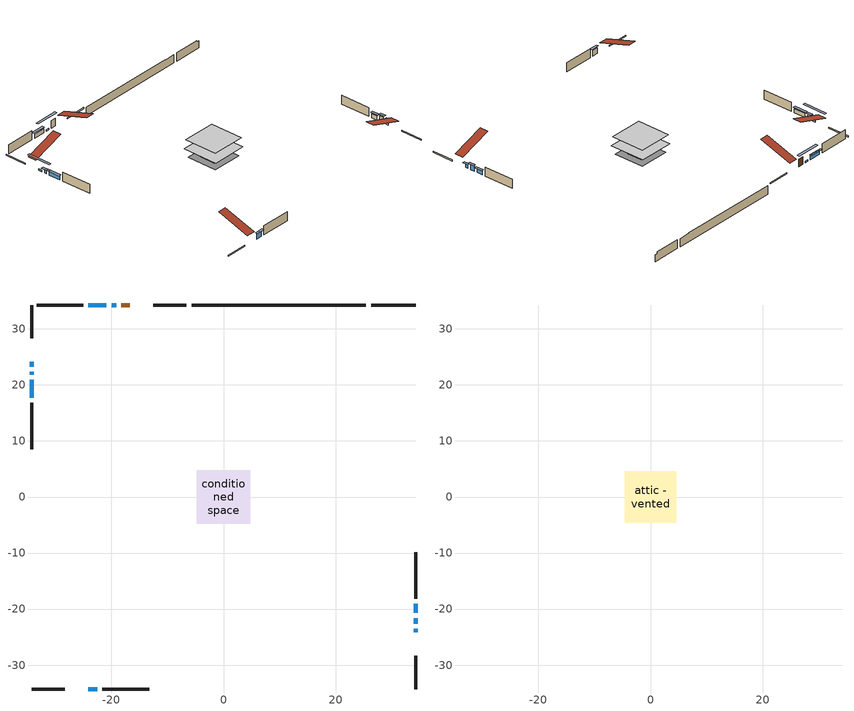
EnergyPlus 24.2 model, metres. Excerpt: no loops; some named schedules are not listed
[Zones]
conditioned space
 floor adiabatic (AdiabaticFloorConstruction): -4.79,-4.79 -4.79,4.79 4.79,4.79 4.79,-4.79 z0.3
 floor foundation (Slab1 construction): -2.09,-2.09 -2.09,2.09 2.09,2.09 2.09,-2.09 z-2.06
 floor foundation (Slab1 construction 1): -4.14,-4.14 -4.14,4.14 4.14,4.14 4.14,-4.14 z-2.06
 wall outside (RimJoist1 construction): -6.62,34.26 -12.55,34.26 / -34.26,-34.26 -28.32,-34.26 / -34.26,34.26 -34.26,28.32 / 34.26,-34.26 34.26,-28.32 z0.3:0.6
 wall outside (AdiabaticWallConstruction 1): -16.75,34.26 -18.2,34.26 z0.3:2.33
 wall outside (AdiabaticWallConstruction): 34.26,-24.12 34.26,-23.51 / -34.26,22.36 -34.26,21.84 z0.3:1.22; -19.13,34.26 -19.97,34.26 / -34.26,24.12 -34.26,23.28 z0.3:0.73; 34.26,-22.58 34.26,-21.59 / -24.12,-34.26 -22.52,-34.26 z0.3:1.9; -34.26,20.92 -34.26,17.71 / -20.9,34.26 -24.1,34.26 / 34.26,-20.66 34.26,-19.06 z0.3:1.44
 wall outside (Wall1 construction): -25.03,34.26 -33.33,34.26 / -21.59,-34.26 -13.29,-34.26 / -34.26,16.79 -34.26,8.49 / 34.26,-18.13 34.26,-9.83 z0.3:2.74
 wall foundation (FoundationWall1 construction): 26.33,34.26,-2.06 26.33,34.26,0.3 33.46,34.26,0.3 33.46,34.26,-0.16 34.26,34.26,-0.16 34.26,34.26,-2.06
 wall foundation (FoundationWall2 construction): -5.69,34.26,-2.06 -5.69,34.26,0.3 22.29,34.26,0.3 22.29,34.26,0.18 25.4,34.26,0.18 25.4,34.26,-2.06
 window (WindowConstruction 5): 34.26,-24.12 34.26,-23.51 z0.3:1.21
 window (WindowConstruction 7): -19.13,34.26 -19.97,34.26 z0.3:0.73
 window (WindowConstruction 8): -34.26,24.12 -34.26,23.28 z0.3:0.73
 window (WindowConstruction 6): -34.26,22.35 -34.26,21.84 z0.3:1.21
 window (WindowConstruction): 34.26,-22.58 34.26,-21.59 z0.3:1.9
 window (WindowConstruction 1): -24.12,-34.26 -22.52,-34.26 z0.3:1.9
 window (WindowConstruction 2): -34.26,20.92 -34.26,17.71 z0.3:1.44
 window (WindowConstruction 3): -20.9,34.26 -24.1,34.26 z0.3:1.44
 window (WindowConstruction 4): 34.26,-20.66 34.26,-19.06 z0.3:1.44
 door (Door): -16.75,34.26 -18.2,34.26 z0.3:2.33
 ceiling adiabatic (AdiabaticFloorConstruction): 4.79,-4.79 4.79,4.79 -4.79,4.79 -4.79,-4.79 z0.3
attic - vented
 floor to conditioned space (Floor1 construction Reversed): -4.57,-4.57 -4.57,4.57 4.57,4.57 4.57,-4.57 z2.74
 roof outside (Roof1 construction): -15.82,34.26,2.74 -15.82,25.36,5.7 -13.48,25.36,5.7 -13.48,34.26,2.74; -25.05,-34.26,2.74 -25.05,-25.36,5.7 -27.39,-25.36,5.7 -27.39,-34.26,2.74; -34.26,25.05,2.74 -25.36,25.05,5.7 -25.36,27.39,5.7 -34.26,27.39,2.74; 34.26,-25.05,2.74 25.36,-25.05,5.7 25.36,-27.39,5.7 34.26,-27.39,2.74
shading: 34.26,-23.05 34.26,-24.58 34.87,-24.58 34.87,-23.05 z1.67; -22.87,34.26 -16.23,34.26 -16.23,34.87 -22.87,34.87 z3.63; -34.26,20.38 -34.26,27.02 -34.87,27.02 -34.87,20.38 z3.63; -34.26,21.38 -34.26,22.81 -34.87,22.81 -34.87,21.38 z1.67; 34.26,-21.29 34.26,-22.88 34.87,-22.88 34.87,-21.29 z2.2; -22.22,-34.26 -24.42,-34.26 -24.42,-34.87 -22.22,-34.87 z2.2; -34.26,17.42 -34.26,21.21 -34.87,21.21 -34.87,17.42 z1.74; -24.4,34.26 -20.6,34.26 -20.6,34.87 -24.4,34.87 z1.74; 34.26,-18.76 34.26,-20.96 34.87,-20.96 34.87,-18.76 z1.74
[Building]
Building 1: Terrain=Suburbs
[Site:Location]
Edmonton Intl AP_AB: Latitude {deg}=53.31; Longitude {deg}=-113.58; Time Zone {hr}=-7; Elevation {m}=723; Keep Site Location Information=Yes
[Site:GroundTemperature:Shallow]
-1.56185, -3.61833, -3.78302, -2.80711, 1.11059, 5.01004, 8.39065, 10.5322, 10.7141, 8.97234, 5.67794, 1.89811
[Site:WaterMainsTemperature]
Calculation Method=Schedule; Temperature Schedule=mains temperature schedule
[Material] Roughness=Rough; Thermal Absorptance=0.9
Name | Thickness {m} | Conductivity {W/m-K} | Density {kg/m3} | Specific Heat {J/kg-K} | Solar Absorptance | Visible Absorptance
asphalt or fiberglass shingles | 0.00635 | 0.162714 | 1121.4 | 1465.45 | 0.4 | 0.4
ceiling loosefill ins | 0.169333 | 0.0480833 | 16.02 | 1046.75 | 0.7 | 0.7
ceiling stud and cavity | 0.1397 | 0.106066 | 65.682 | 1177.47 | 0.7 | 0.7
concrete 4.0 in. | 0.1016 | 1.803125 | 2242.8 | 837.4 | 0.7 | 0.7
concrete 8.0 in. | 0.2032 | 1.803125 | 2242.8 | 837.4 | 0.7 | 0.7
door material | 0.04445 | 0.053851 | 512.64 | 1214.23 | 0.7 | 0.7
exterior vertical ins | 0.0433751 | 0.029427 | 32.04 | 1214.23 | 0.7 | 0.7
exterior vertical ins 1 | 0.00216305 | 0.029427 | 32.04 | 1214.23 | 0.7 | 0.7
floor covering | 0.0127 | 0.0433444 | 54.468 | 1339.84 | 0.6 | 0.6
floor rigid ins; wall rigid ins | 0.512978 | 0.029427 | 32.04 | 1214.23 | 0.7 | 0.7
floor stud and cavity | 0.1397 | 1.75129 | 37.0049 | 1207.88 | 0.7 | 0.7
furniture material conditioned space 1 | 0.1524 | 0.115458 | 640.8 | 1214.23 | 0.6 | 0.6
gypsum board | 0.0127 | 0.160291 | 801 | 837.4 | 0.6 | 0.6
gypsum board 1 | 0.0127 | 0.160291 | 801 | 837.4 | 0.7 | 0.7
osb sheathing 0.5 in. | 0.0127 | 0.115458 | 512.64 | 1214.23 | 0.7 | 0.7
osb sheathing 0.75 in. | 0.01905 | 0.115458 | 512.64 | 1214.23 | 0.7 | 0.7
rim joist stud and cavity | 0.0508 | 0.281587 | 50.32683 | 1063.81 | 0.6 | 0.6
wall stud and cavity | 0.1397 | 0.0921469 | 139.0536 | 1170.24 | 0.7 | 0.7
wall stud and cavity 1 | 0.0889 | 0.380278 | 52.3479 | 1209.89 | 0.7 | 0.7
wall stud and cavity 2 | 0.0889 | 0.391764 | 83.0341 | 1211.67 | 0.7 | 0.7
wood siding | 0.0254 | 0.102417 | 544.68 | 1172.36 | 0.4 | 0.4
wood siding 1; wood siding 2; wood siding 3 | 0.0254 | 0.102417 | 544.68 | 1172.36 | 0.7 | 0.7
[WindowMaterial:SimpleGlazingSystem]
Name | U-Factor {W/m2-K} | Solar Heat Gain Coefficient
WindowMaterial | 2.92587 | 0.67
WindowMaterial 1 | 2.938365 | 0.69
WindowMaterial 2 | 4.2585 | 0.68
WindowMaterial 3 | 1.967427 | 0.57
WindowMaterial 4 | 6.793727 | 0.72
WindowMaterial 5 | 5.48552 | 0.61
[Construction]
AdiabaticFloorConstruction: floor stud and cavity, floor rigid ins, osb sheathing 0.75 in., floor covering
AdiabaticWallConstruction: wood siding 2, wall rigid ins, wall stud and cavity 1, gypsum board
AdiabaticWallConstruction 1: wood siding 3, wall rigid ins, wall stud and cavity 1, gypsum board
Door: door material
Floor1 construction Reversed: gypsum board, ceiling stud and cavity, ceiling loosefill ins
FoundationWall1 construction: concrete 8.0 in., gypsum board 1
FoundationWall2 construction: concrete 8.0 in.
furniture construction conditioned space 1: furniture material conditioned space 1
PartitionWallConstruction: gypsum board, wall stud and cavity 2, gypsum board
RimJoist1 construction: wood siding 1, rim joist stud and cavity
Roof1 construction: asphalt or fiberglass shingles
Slab1 construction; Slab1 construction 1: concrete 4.0 in.
Wall1 construction: wood siding, osb sheathing 0.5 in., wall stud and cavity, gypsum board
WindowConstruction: WindowMaterial
WindowConstruction 1: WindowMaterial 1
WindowConstruction 2; WindowConstruction 3; WindowConstruction 4: WindowMaterial 2
WindowConstruction 5: WindowMaterial 3
WindowConstruction 6: WindowMaterial 4
WindowConstruction 7; WindowConstruction 8: WindowMaterial 5
[Zone] Multiplier=1; Part of Total Floor Area=Yes
Name | Volume {m3}
attic - vented | 40.1636
conditioned space | 443.6
[Space]
Name | Zone | Volume {m3}
attic - vented 1 | attic - vented | 40.1636
conditioned space 1 | conditioned space | 443.6
[ZoneInfiltration:EffectiveLeakageArea]
infil attic - vented 1: Zone or Space=attic - vented 1; Schedule=Always On Discrete; Effective Air Leakage Area {cm2}=2901.91; Stack Coefficient=0.000206217; Wind Coefficient=9.70247e-06
[ZoneMixing]
whole house fan mix: Zone or Space=attic - vented; Schedule=Always On Continuous; Design Flow Rate Calculation Method=Flow/Zone; Design Flow Rate {m3/s}=0; Source Zone or Space=conditioned space
[SurfaceProperty:ExposedFoundationPerimeter] Exposed Perimeter Calculation Method=TotalExposedPerimeter
Name | Total Exposed Perimeter {m}
Slab1 | 7.92501
Slab1 1 | 31.09
[InternalMass] Zone or ZoneList=conditioned space; Space or SpaceList=conditioned space 1
Name | Construction | Surface Area {m2}
furniture mass conditioned space 1 | furniture construction conditioned space 1 | 71.0959
partition wall mass | PartitionWallConstruction | 177.74
[Lights]
interior lighting: Zone or ZoneList or Space or SpaceList=conditioned space 1; Schedule=interior lighting schedule; Design Level Calculation Method=LightingLevel; Lighting Level {W}=343.2; Return Air Fraction=0; Fraction Radiant=0.6; Fraction Visible=0.2; Fraction Replaceable=1
[People]
occupants: Zone or ZoneList or Space or SpaceList=conditioned space 1; Number of People Schedule=occupants schedule; Number of People Calculation Method=People; Number of People=3; Fraction Radiant=0.314171; Sensible Heat Fraction=0.56303; Activity Level Schedule=occupants activity schedule; Carbon Dioxide Generation Rate {m3/s-W}=0; Enable ASHRAE 55 Comfort Warnings=No; Mean Radiant Temperature Calculation Type=EnclosureAveraged
[ElectricEquipment] Zone or ZoneList or Space or SpaceList=conditioned space 1; Design Level Calculation Method=EquipmentLevel
Name | Schedule | Design Level {W} | Fraction Latent | Fraction Radiant | Fraction Lost
clothes dryer | clothes dryer schedule | 140.772 | 0.015 | 0.081 | 0.85
clothes washer | clothes washer schedule | 32.1985 | 0.03 | 0.162 | 0.7
cooking range | cooking range schedule | 215.147 | 0.08 | 0.432 | 0.2
dishwasher | dishwasher schedule | 66.8632 | 0.3 | 0.18 | 0.4
fridge | fridge schedule | 72.9452 | 0 | 0.6 | 0
mech vent bath fan 0 | mech vent bath fan 0 schedule | 25.1 | 0 | 0 | 1
mech vent house fan | mech vent house fan schedule | 32.9333 | 0 | 0 | 1
mech vent house fan cfis | mech vent house fan cfis schedule | 0 | 0 | 0 | 0
misc plug loads | misc plug loads schedule | 494.7 | 0.045 | 0.513 | 0.1
whole house fan | Always On Discrete | 0 | 0 | 0 | 1
[OtherEquipment] Zone or ZoneList or Space or SpaceList=conditioned space 1; Design Level Calculation Method=EquipmentLevel
Name | Fuel Type | Schedule | Design Level {W} | Fraction Latent | Fraction Radiant | Fraction Lost
clothes dryer 1 | Electricity | clothes dryer schedule | 0 | 0.015 | 0.081 | 0.85
cooking range 1 | Electricity | cooking range schedule | 0 | 0.08 | 0.432 | 0.2
general water use latent | None | general water use schedule | 62.594 | 1 | 0 | 0
general water use sensible | None | general water use schedule | -61.6891 | 0 | 0.6 | 0
mech vent house fan latent load | None | Always On Discrete | 0 | 1 | 0 | 0
mech vent house fan sensible load | None | Always On Discrete | 0 | 0 | 0 | 0
water heater energy adjustment1 | NaturalGas | Always On Discrete | 0.01 | 0 | 0 | 1
[ZoneInfiltration:DesignFlowRate] Zone or ZoneList or Space or SpaceList=conditioned space 1; Schedule=Always On Discrete; Design Flow Rate Calculation Method=Flow/Zone; Design Flow Rate {m3/s}=0
infil flow; natural vent flow; whole house fan flow
[AvailabilityManager:Scheduled]
furnace airloop Availability Manager: Schedule=Always On Discrete
[Foundation:Kiva] Initial Indoor Air Temperature {C}=18; Wall Height Above Grade {m}=0.300015; Wall Depth Below Slab {m}=0.2032; Custom Block Depth 1 {m}=2.36001; Custom Block Z Position 1 {m}=0
Name | Custom Block Material Name 1 | Custom Block X Position 1 {m}
Foundation Kiva 1 | exterior vertical ins | 0.2159
Foundation Kiva 2 | exterior vertical ins 1 | 0.2032
[Foundation:Kiva:Settings]
Soil Conductivity {W/m-K}=0.849921; Soil Density {kg/m3}=1842.3; Soil Specific Heat {J/kg-K}=418.7; Ground Solar Absorptivity=0.9; Ground Thermal Absorptivity=0.9; Ground Surface Roughness {m}=0.03; Far-Field Width {m}=40; Deep-Ground Boundary Condition=ZeroFlux; Deep-Ground Depth {m}=40; Minimum Cell Dimension {m}=0.2; Maximum Cell Growth Coefficient=3; Simulation Timestep=Timestep
[Exterior:Lights]
exterior lighting: Schedule=exterior lighting schedule; Design Level {W}=75.6
[EnergyManagementSystem:GlobalVariable]
furnace_airloop_Fan_RTF
infil_program_Qfan
infil_program_Qinf
natural_vent_program_Qnv
natural_vent_program_Qwhf
[EnergyManagementSystem:Sensor]
Name | Output:Variable or Output:Meter Index Key | Output:Variable or Output:Meter
airflow_gain | infil flow | Infiltration Sensible Heat Gain Energy
airflow_gain_1 | natural vent flow | Infiltration Sensible Heat Gain Energy
airflow_gain_2 | whole house fan flow | Infiltration Sensible Heat Gain Energy
airflow_loss | infil flow | Infiltration Sensible Heat Loss Energy
airflow_loss_1 | natural vent flow | Infiltration Sensible Heat Loss Energy
airflow_loss_2 | whole house fan flow | Infiltration Sensible Heat Loss Energy
clg_load_cond |  | Cooling:EnergyTransfer:Zone:CONDITIONED SPACE
clg_sp_s; clg_sp_s_1 | cooling setpoint | Schedule Value
clothes_dryer_exhaust_0_sch_s | clothes dryer exhaust 0 schedule | Schedule Value
cool_season | cooling season schedule | Schedule Value
htg_load_cond |  | Heating:EnergyTransfer:Zone:CONDITIONED SPACE
htg_sp_s; htg_sp_s_1 | heating setpoint | Schedule Value
ig_ee_conv | clothes dryer | Electric Equipment Convective Heating Energy
ig_ee_conv_2 | cooking range | Electric Equipment Convective Heating Energy
ig_ee_conv_4 | fridge | Electric Equipment Convective Heating Energy
ig_ee_conv_5 | misc plug loads | Electric Equipment Convective Heating Energy
ig_ee_conv_6 | whole house fan | Electric Equipment Convective Heating Energy
ig_ee_rad | clothes dryer | Electric Equipment Radiant Heating Energy
ig_ee_rad_2 | cooking range | Electric Equipment Radiant Heating Energy
ig_ee_rad_4 | fridge | Electric Equipment Radiant Heating Energy
ig_ee_rad_5 | misc plug loads | Electric Equipment Radiant Heating Energy
ig_ee_rad_6 | whole house fan | Electric Equipment Radiant Heating Energy
ig_lgt_conv | interior lighting | Lights Convective Heating Energy
ig_lgt_rad | interior lighting | Lights Radiant Heating Energy
ig_lgt_vis | interior lighting | Lights Visible Radiation Heating Energy
ig_oe_conv | clothes dryer 1 | Other Equipment Convective Heating Energy
ig_oe_conv_1 | cooking range 1 | Other Equipment Convective Heating Energy
ig_oe_conv_2 | general water use latent | Other Equipment Convective Heating Energy
ig_oe_conv_3 | general water use sensible | Other Equipment Convective Heating Energy
ig_oe_conv_4 | water heater energy adjustment1 | Other Equipment Convective Heating Energy
ig_oe_rad | clothes dryer 1 | Other Equipment Radiant Heating Energy
ig_oe_rad_1 | cooking range 1 | Other Equipment Radiant Heating Energy
ig_oe_rad_2 | general water use latent | Other Equipment Radiant Heating Energy
ig_oe_rad_3 | general water use sensible | Other Equipment Radiant Heating Energy
ig_oe_rad_4 | water heater energy adjustment1 | Other Equipment Radiant Heating Energy
ig_ppl_conv | occupants | People Convective Heating Energy
ig_ppl_rad | occupants | People Radiant Heating Energy
im_conv | furniture mass conditioned space 1 | Surface Inside Face Convection Heat Gain Energy
im_conv_1 | partition wall mass | Surface Inside Face Convection Heat Gain Energy
im_ig | furniture mass conditioned space 1 | Surface Inside Face Internal Gains Radiation Heat Gain Energy
im_ig_1 | partition wall mass | Surface Inside Face Internal Gains Radiation Heat Gain Energy
im_lgt | furniture mass conditioned space 1 | Surface Inside Face Lights Radiation Heat Gain Energy
im_lgt_1 | partition wall mass | Surface Inside Face Lights Radiation Heat Gain Energy
im_sol | furniture mass conditioned space 1 | Surface Inside Face Solar Radiation Heat Gain Energy
im_sol_1 | partition wall mass | Surface Inside Face Solar Radiation Heat Gain Energy
im_surf | furniture mass conditioned space 1 | Surface Inside Face Net Surface Thermal Radiation Heat Gain Energy
im_surf_1 | partition wall mass | Surface Inside Face Net Surface Thermal Radiation Heat Gain Energy
mech_vent_bath_fan_0_sch_s | mech vent bath fan 0 schedule | Schedule Value
mv_conv | mech vent bath fan 0 | Electric Equipment Convective Heating Energy
mv_conv_1 | mech vent house fan | Electric Equipment Convective Heating Energy
mv_conv_2 | mech vent house fan cfis | Electric Equipment Convective Heating Energy
mv_conv_3 | mech vent house fan latent load | Other Equipment Convective Heating Energy
mv_conv_4 | mech vent house fan sensible load | Other Equipment Convective Heating Energy
mv_rad | mech vent bath fan 0 | Electric Equipment Radiant Heating Energy
mv_rad_1 | mech vent house fan | Electric Equipment Radiant Heating Energy
mv_rad_2 | mech vent house fan cfis | Electric Equipment Radiant Heating Energy
mv_rad_3 | mech vent house fan latent load | Other Equipment Radiant Heating Energy
mv_rad_4 | mech vent house fan sensible load | Other Equipment Radiant Heating Energy
natural_vent_s | natural vent schedule | Schedule Value
out_pb_s |  | Site Outdoor Air Barometric Pressure
out_wt_s |  | Site Outdoor Air Humidity Ratio
site_vw_s |  | Site Wind Speed
ss_back_out | Window1 | Surface Window Shortwave from Zone Back Out Window Heat Transfer Rate
ss_back_out_1 | Window10 | Surface Window Shortwave from Zone Back Out Window Heat Transfer Rate
ss_back_out_2 | Window11 | Surface Window Shortwave from Zone Back Out Window Heat Transfer Rate
ss_back_out_3 | Window2 | Surface Window Shortwave from Zone Back Out Window Heat Transfer Rate
ss_back_out_4 | Window3 | Surface Window Shortwave from Zone Back Out Window Heat Transfer Rate
ss_back_out_5 | Window4 | Surface Window Shortwave from Zone Back Out Window Heat Transfer Rate
ss_back_out_6 | Window5 | Surface Window Shortwave from Zone Back Out Window Heat Transfer Rate
ss_back_out_7 | Window7 | Surface Window Shortwave from Zone Back Out Window Heat Transfer Rate
ss_back_out_8 | Window9 | Surface Window Shortwave from Zone Back Out Window Heat Transfer Rate
ss_conv | Door1 | Surface Inside Face Convection Heat Gain Energy
ss_conv_1 | Window1 | Surface Inside Face Convection Heat Gain Energy
ss_conv_2 | Window10 | Surface Inside Face Convection Heat Gain Energy
ss_conv_3 | Window11 | Surface Inside Face Convection Heat Gain Energy
ss_conv_4 | Window2 | Surface Inside Face Convection Heat Gain Energy
ss_conv_5 | Window3 | Surface Inside Face Convection Heat Gain Energy
ss_conv_6 | Window4 | Surface Inside Face Convection Heat Gain Energy
ss_conv_7 | Window5 | Surface Inside Face Convection Heat Gain Energy
ss_conv_8 | Window7 | Surface Inside Face Convection Heat Gain Energy
ss_conv_9 | Window9 | Surface Inside Face Convection Heat Gain Energy
ss_ig | Door1 | Surface Inside Face Internal Gains Radiation Heat Gain Energy
ss_ig_1 | Window1 | Surface Inside Face Internal Gains Radiation Heat Gain Energy
ss_ig_2 | Window10 | Surface Inside Face Internal Gains Radiation Heat Gain Energy
ss_ig_3 | Window11 | Surface Inside Face Internal Gains Radiation Heat Gain Energy
ss_ig_4 | Window2 | Surface Inside Face Internal Gains Radiation Heat Gain Energy
ss_ig_5 | Window3 | Surface Inside Face Internal Gains Radiation Heat Gain Energy
ss_ig_6 | Window4 | Surface Inside Face Internal Gains Radiation Heat Gain Energy
ss_ig_7 | Window5 | Surface Inside Face Internal Gains Radiation Heat Gain Energy
ss_ig_8 | Window7 | Surface Inside Face Internal Gains Radiation Heat Gain Energy
ss_ig_9 | Window9 | Surface Inside Face Internal Gains Radiation Heat Gain Energy
ss_lgt | Door1 | Surface Inside Face Lights Radiation Heat Gain Energy
ss_sol | Door1 | Surface Inside Face Solar Radiation Heat Gain Energy
ss_surf | Door1 | Surface Inside Face Net Surface Thermal Radiation Heat Gain Energy
ss_surf_1 | Window1 | Surface Inside Face Net Surface Thermal Radiation Heat Gain Energy
ss_surf_2 | Window10 | Surface Inside Face Net Surface Thermal Radiation Heat Gain Energy
ss_surf_3 | Window11 | Surface Inside Face Net Surface Thermal Radiation Heat Gain Energy
ss_surf_4 | Window2 | Surface Inside Face Net Surface Thermal Radiation Heat Gain Energy
ss_surf_5 | Window3 | Surface Inside Face Net Surface Thermal Radiation Heat Gain Energy
ss_surf_6 | Window4 | Surface Inside Face Net Surface Thermal Radiation Heat Gain Energy
ss_surf_7 | Window5 | Surface Inside Face Net Surface Thermal Radiation Heat Gain Energy
ss_surf_8 | Window7 | Surface Inside Face Net Surface Thermal Radiation Heat Gain Energy
ss_surf_9 | Window9 | Surface Inside Face Net Surface Thermal Radiation Heat Gain Energy
ss_trans_in | Window1 | Surface Window Transmitted Solar Radiation Rate
ss_trans_in_1 | Window10 | Surface Window Transmitted Solar Radiation Rate
ss_trans_in_2 | Window11 | Surface Window Transmitted Solar Radiation Rate
ss_trans_in_3 | Window2 | Surface Window Transmitted Solar Radiation Rate
ss_trans_in_4 | Window3 | Surface Window Transmitted Solar Radiation Rate
ss_trans_in_5 | Window4 | Surface Window Transmitted Solar Radiation Rate
ss_trans_in_6 | Window5 | Surface Window Transmitted Solar Radiation Rate
ss_trans_in_7 | Window7 | Surface Window Transmitted Solar Radiation Rate
ss_trans_in_8 | Window9 | Surface Window Transmitted Solar Radiation Rate
ss_trans_out | Window1 | Surface Inside Face Initial Transmitted Diffuse Transmitted Out Window Solar Radiation Rate
ss_trans_out_1 | Window10 | Surface Inside Face Initial Transmitted Diffuse Transmitted Out Window Solar Radiation Rate
ss_trans_out_2 | Window11 | Surface Inside Face Initial Transmitted Diffuse Transmitted Out Window Solar Radiation Rate
ss_trans_out_3 | Window2 | Surface Inside Face Initial Transmitted Diffuse Transmitted Out Window Solar Radiation Rate
ss_trans_out_4 | Window3 | Surface Inside Face Initial Transmitted Diffuse Transmitted Out Window Solar Radiation Rate
ss_trans_out_5 | Window4 | Surface Inside Face Initial Transmitted Diffuse Transmitted Out Window Solar Radiation Rate
ss_trans_out_6 | Window5 | Surface Inside Face Initial Transmitted Diffuse Transmitted Out Window Solar Radiation Rate
ss_trans_out_7 | Window7 | Surface Inside Face Initial Transmitted Diffuse Transmitted Out Window Solar Radiation Rate
ss_trans_out_8 | Window9 | Surface Inside Face Initial Transmitted Diffuse Transmitted Out Window Solar Radiation Rate
s_conv | Floor1 | Surface Inside Face Convection Heat Gain Energy
s_conv_1 | FoundationWall1 | Surface Inside Face Convection Heat Gain Energy
s_conv_10 | Slab1 1 | Surface Inside Face Convection Heat Gain Energy
s_conv_11 | Wall1:0 | Surface Inside Face Convection Heat Gain Energy
s_conv_12 | Wall1:180 | Surface Inside Face Convection Heat Gain Energy
s_conv_13 | Wall1:270 | Surface Inside Face Convection Heat Gain Energy
s_conv_14 | Wall1:90 | Surface Inside Face Convection Heat Gain Energy
s_conv_2 | FoundationWall2 | Surface Inside Face Convection Heat Gain Energy
s_conv_3 | inferred conditioned ceiling | Surface Inside Face Convection Heat Gain Energy
s_conv_4 | inferred conditioned floor | Surface Inside Face Convection Heat Gain Energy
s_conv_5 | RimJoist1:0 | Surface Inside Face Convection Heat Gain Energy
s_conv_6 | RimJoist1:180 | Surface Inside Face Convection Heat Gain Energy
s_conv_7 | RimJoist1:270 | Surface Inside Face Convection Heat Gain Energy
s_conv_8 | RimJoist1:90 | Surface Inside Face Convection Heat Gain Energy
s_conv_9 | Slab1 | Surface Inside Face Convection Heat Gain Energy
s_ig | Floor1 | Surface Inside Face Internal Gains Radiation Heat Gain Energy
s_ig_1 | FoundationWall1 | Surface Inside Face Internal Gains Radiation Heat Gain Energy
s_ig_10 | Slab1 1 | Surface Inside Face Internal Gains Radiation Heat Gain Energy
s_ig_11 | Wall1:0 | Surface Inside Face Internal Gains Radiation Heat Gain Energy
s_ig_12 | Wall1:180 | Surface Inside Face Internal Gains Radiation Heat Gain Energy
s_ig_13 | Wall1:270 | Surface Inside Face Internal Gains Radiation Heat Gain Energy
s_ig_14 | Wall1:90 | Surface Inside Face Internal Gains Radiation Heat Gain Energy
s_ig_2 | FoundationWall2 | Surface Inside Face Internal Gains Radiation Heat Gain Energy
s_ig_3 | inferred conditioned ceiling | Surface Inside Face Internal Gains Radiation Heat Gain Energy
s_ig_4 | inferred conditioned floor | Surface Inside Face Internal Gains Radiation Heat Gain Energy
s_ig_5 | RimJoist1:0 | Surface Inside Face Internal Gains Radiation Heat Gain Energy
s_ig_6 | RimJoist1:180 | Surface Inside Face Internal Gains Radiation Heat Gain Energy
s_ig_7 | RimJoist1:270 | Surface Inside Face Internal Gains Radiation Heat Gain Energy
s_ig_8 | RimJoist1:90 | Surface Inside Face Internal Gains Radiation Heat Gain Energy
s_ig_9 | Slab1 | Surface Inside Face Internal Gains Radiation Heat Gain Energy
s_lgt | Floor1 | Surface Inside Face Lights Radiation Heat Gain Energy
s_lgt_1 | FoundationWall1 | Surface Inside Face Lights Radiation Heat Gain Energy
s_lgt_10 | Slab1 1 | Surface Inside Face Lights Radiation Heat Gain Energy
s_lgt_11 | Wall1:0 | Surface Inside Face Lights Radiation Heat Gain Energy
s_lgt_12 | Wall1:180 | Surface Inside Face Lights Radiation Heat Gain Energy
s_lgt_13 | Wall1:270 | Surface Inside Face Lights Radiation Heat Gain Energy
s_lgt_14 | Wall1:90 | Surface Inside Face Lights Radiation Heat Gain Energy
s_lgt_2 | FoundationWall2 | Surface Inside Face Lights Radiation Heat Gain Energy
s_lgt_3 | inferred conditioned ceiling | Surface Inside Face Lights Radiation Heat Gain Energy
s_lgt_4 | inferred conditioned floor | Surface Inside Face Lights Radiation Heat Gain Energy
s_lgt_5 | RimJoist1:0 | Surface Inside Face Lights Radiation Heat Gain Energy
s_lgt_6 | RimJoist1:180 | Surface Inside Face Lights Radiation Heat Gain Energy
s_lgt_7 | RimJoist1:270 | Surface Inside Face Lights Radiation Heat Gain Energy
s_lgt_8 | RimJoist1:90 | Surface Inside Face Lights Radiation Heat Gain Energy
